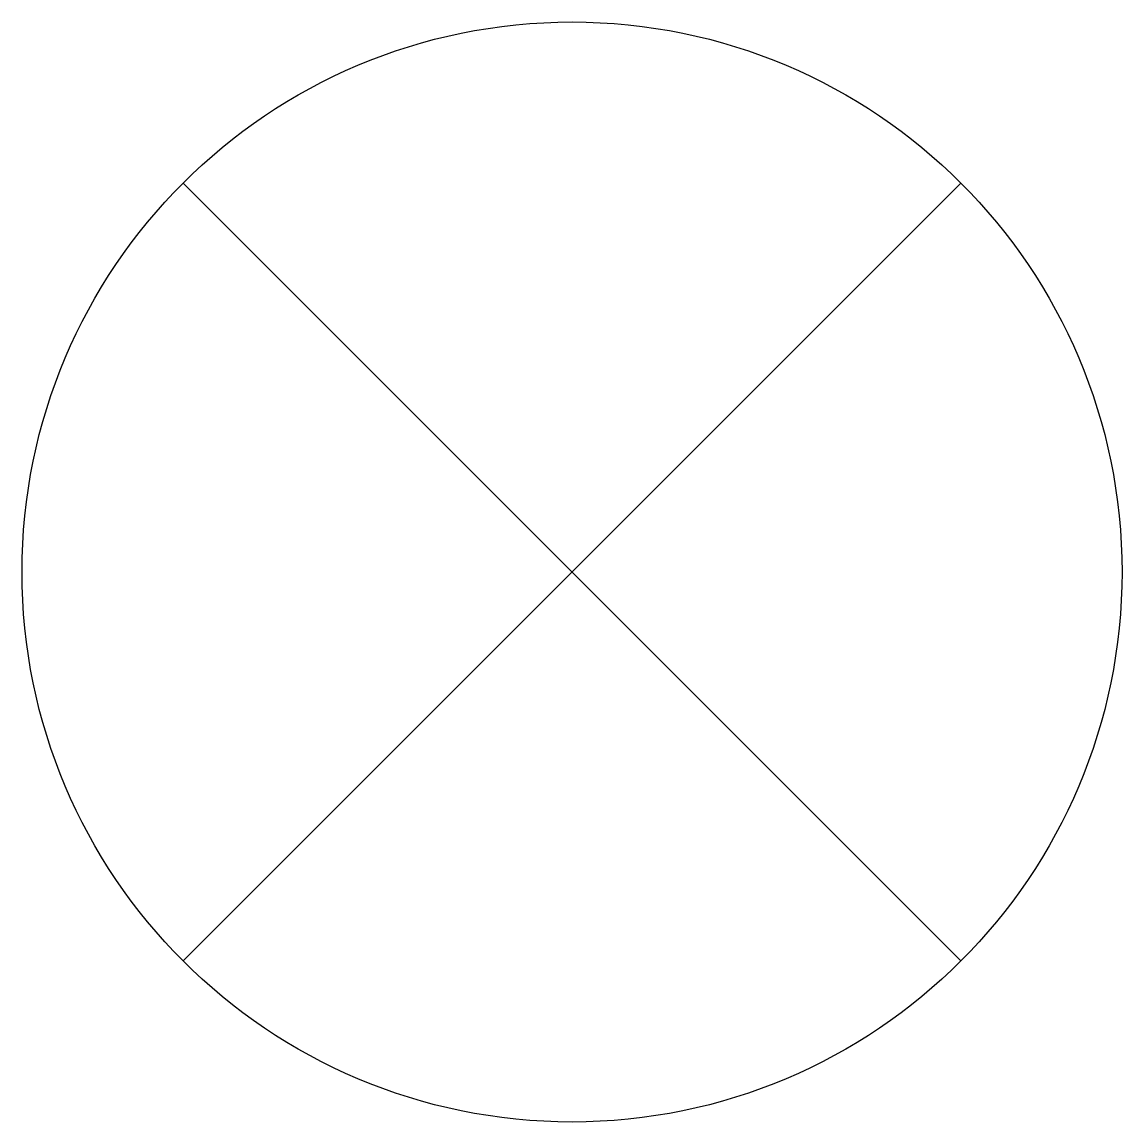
# Model space of a CAD drawing. Header units: millimetres. Extents: x 0 to 5, y 0 to 5.
import ezdxf

# ---------------------------------------------------------------- set-up
doc = ezdxf.new("R2010")
doc.units = ezdxf.units.MM
doc.layers.get('0').update_dxf_attribs({"lineweight": 25, "true_color": 0xffffff})

msp = doc.modelspace()

# ---------------------------------------------------------------- linework, layer by layer
for p, q in [((0.7322, 4.2678), (4.2678, 0.7322)), ((4.2678, 4.2678), (0.7322, 0.7322))]:
    msp.add_line(p, q)
msp.add_circle((2.5, 2.5), 2.5)

doc.saveas('drawing.dxf')
